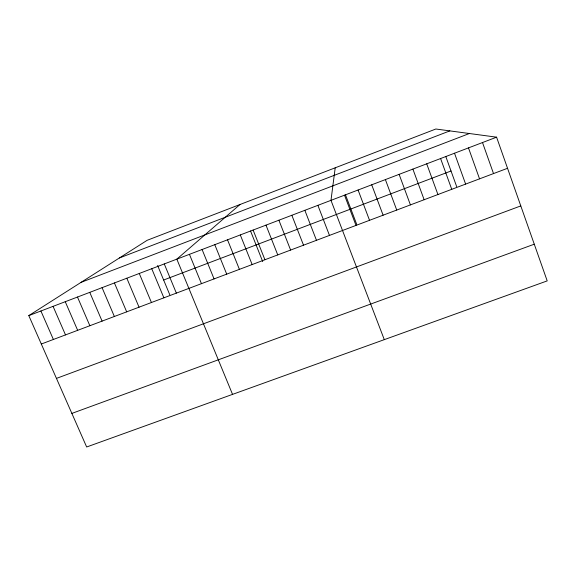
<?xml version="1.0" encoding="UTF-8"?>
<svg xmlns="http://www.w3.org/2000/svg" width="576" height="576" viewBox="0 0 576 576"><rect width="100%" height="100%" fill="white"/><g stroke="black" fill="none" stroke-linecap="round" stroke-linejoin="round"><path stroke-width="0.86" d="M335.21 167.803L330.977 200.347L384.3 339.646M240.005 204.509L176.832 259.142L232.538 394.38M28.8 315.612L147.146 240.307L435.852 129.01L496.584 137.174L547.2 280.894L86.659 446.99L28.8 315.612L496.584 137.174M119.39 257.969L449.834 130.889M81.094 282.334L469.39 133.517M163.642 280.008L451.03 170.993M41.314 344.023L507.542 168.293M56.448 378.403L520.79 205.913M71.863 413.41L534.276 244.195M40.91 310.99L53.388 339.473M53.064 306.353L65.506 334.908M65.254 301.709L77.659 330.329M77.486 297.036L89.856 325.728M89.762 292.356L102.089 321.12M102.074 287.662L114.365 316.49M114.43 282.946L126.684 311.846M126.828 278.215L139.039 307.188M139.27 273.47L151.438 302.515M157.615 265.507L169.819 294.876M151.747 268.711L163.879 297.828M164.268 263.938L176.364 293.119M189.439 254.333L201.449 283.666M202.09 249.509L214.063 278.914M214.783 244.67L226.714 274.14M227.52 239.81L239.407 269.359M240.3 234.936L252.144 264.557M250.546 230.99L262.714 261.583M253.116 230.047L264.924 259.74M265.982 225.137L277.747 254.909M278.892 220.212L290.614 250.056M291.845 215.273L303.523 245.189M304.848 210.312L316.476 240.307M317.887 205.337L329.472 235.411M345.47 194.789L356.724 224.402M344.506 195.185L356.004 225.41M358.085 190.008L369.533 220.313M371.714 184.81L383.112 215.194M385.394 179.59L396.742 210.053M399.118 174.355L410.422 204.898M412.891 169.099L424.145 199.728M426.715 163.829L437.926 194.53M445.766 156.427L456.71 186.71M440.59 158.537L451.75 189.324M454.514 153.223L465.624 184.09M468.482 147.895L479.542 178.848M482.508 142.546L493.517 173.578"/></g></svg>
